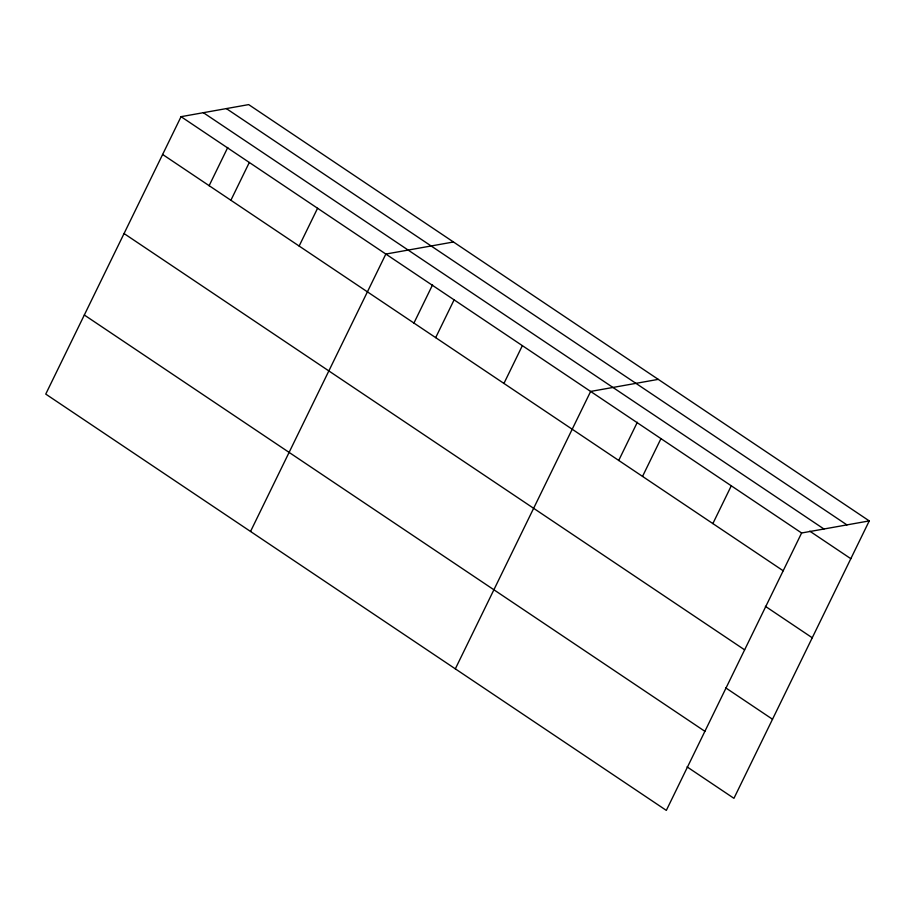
<?xml version="1.0" encoding="UTF-8"?>
<svg xmlns="http://www.w3.org/2000/svg" width="915" height="915" viewBox="0 0 915 915"><rect width="100%" height="100%" fill="white"/><g stroke="black" fill="none" stroke-linecap="round" stroke-linejoin="round"><path stroke-width="1.37" d="M869.25 520.909L248.674 104.607L181.056 116.674L45.75 394.091L666.326 810.393L801.62 532.988L869.25 520.909L733.944 798.326L687.062 766.873M209.1 185.756L227.755 147.487M230.889 200.259L249.315 162.47M299.148 246.044L317.574 208.265M250.538 531.466L385.844 254.061L453.463 241.983M413.889 323.132L432.555 284.874M435.677 337.635L454.103 299.857M503.936 383.431L522.362 345.641M455.327 668.854L590.633 391.437L658.251 379.37M618.677 460.519L637.343 422.25M642.536 476.406L660.962 438.617M712.865 523.586L731.291 485.808M226.36 108.588L846.935 524.901M203.37 112.694L823.946 529.007M809.798 531.169L850.824 558.699M181.056 116.674L801.62 532.988M162.618 154.463L783.194 570.766M765.363 606.313L812.257 637.778M124.051 233.542L744.627 649.844M725.629 687.794L772.512 719.247M84.317 315.012L704.893 731.314"/></g></svg>
